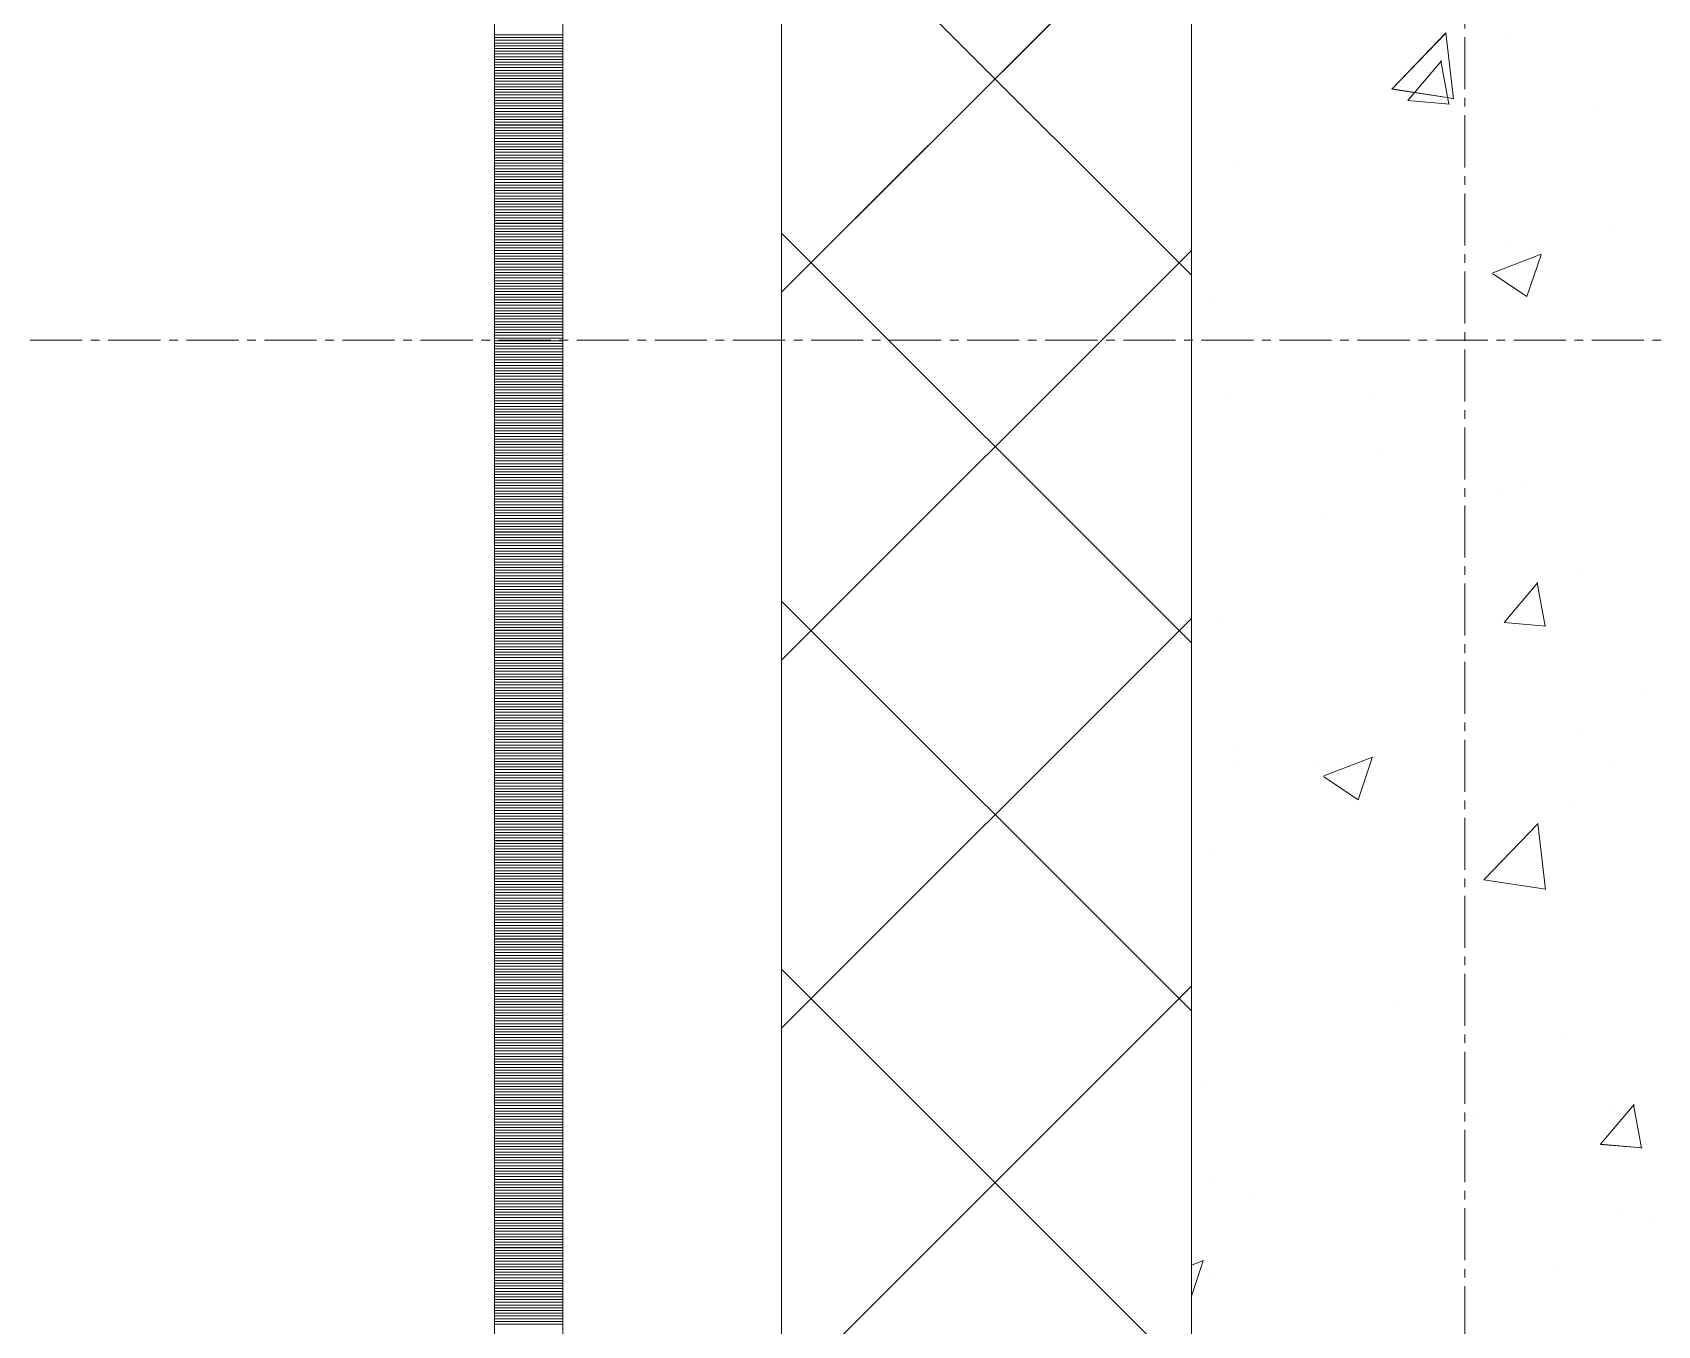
# Model space of a CAD drawing. Header units: millimetres. Extents: x 470010 to 1231400, y -134005 to 421770.
# Drawn here: x 805999 to 806593, y 147852 to 148326 of the extents above; entities that cross this region are included whole.
import ezdxf
from ezdxf.enums import TextEntityAlignment as Align

# ---------------------------------------------------------------- set-up
doc = ezdxf.new("R2010")
doc.units = ezdxf.units.MM
doc.linetypes.add('CENTER2', pattern=[28.575, 19.05, -3.175, 3.175, -3.175])
doc.linetypes.add('DASHED', pattern=[19.05, 12.7, -6.35])
doc.layers.get('Defpoints').update_dxf_attribs({"color": 140})
doc.layers.add('АР_Делит', color=120, linetype='Continuous', lineweight=0, plot=False)
for name, color, linetype, lineweight in [('АР_Стены ПЕНОблок', 52, 'Continuous', 20), ('АР_Тонкая', 254, 'Continuous', 5), ('АР_Утеплитель', 31, 'Continuous', 0), ('АР_Штриховка', 8, 'Continuous', 0)]:
    doc.layers.add(name, color=color, linetype=linetype, lineweight=lineweight)
doc.layers.add('РД_Оси_100', color=7, linetype='Continuous', lineweight=0, true_color=0x525252)
doc.styles.add('style1', font='ARIALN.TTF')

# ---------------------------------------------------------------- blocks, each defined once
blk = doc.blocks.new('СОШ_2200_АР_ОСИ_М100_28.05.24')
at = {"layer": 'АР_Делит', "color": 251, "linetype": 'DASHED', "true_color": 0x636466}
blk.add_lwpolyline([(114955, 135155), (114955, -355), (93595.036, -355), (93595.036, 13855), (94145, 13855), (94145, 68320), (66055, 68320), (66055, 13857.73), (83455, 13857.73), (83455, -355), (45245, -355), (45245, 13145), (44695, 13145), (44695, 26755), (45245, 26755), (45245, 68320), (20455, 68320), (20455, 26755), (27955, 26755), (27955, 13145), (-355, 13145), (-355, 100855)], dxfattribs=at)
at = {"layer": 'РД_Оси_100', "color": 251, "linetype": 'CENTER2', "true_color": 0x636466}
blk.add_line((0, -6155), (0, 139938.679), dxfattribs=at)
blk.add_lwpolyline([(29555, 25500), (-5954.958, 25500)], dxfattribs=at)
blk = doc.blocks.new('A$C9108343f')
at = {"layer": 'АР_Стены ПЕНОблок', "color": 18, "linetype": 'Continuous', "lineweight": 20, "true_color": 0x000000}
blk.add_line((140704.09, 313879.49), (140704.09, 237679.49), dxfattribs=at)
at = {"layer": 'АР_Тонкая', "color": 18, "linetype": 'Continuous', "lineweight": 5, "true_color": 0x000000}
for p, q in [((140449.09, 313879.49), (140449.09, 237679.49)), ((140474.09, 313879.49), (140474.09, 237679.49)), ((140474.09, 237679.49), (140474.09, 313879.49)), ((140554.09, 237679.49), (140554.09, 313879.49))]:
    blk.add_line(p, q, dxfattribs=at)
at = {"layer": 'АР_Утеплитель', "color": 18, "linetype": 'Continuous', "lineweight": 0, "true_color": 0x000000}
for p, q in [((140554.09, 313879.49), (140554.09, 237679.49)), ((140704.09, 237679.49), (140704.09, 313879.49))]:
    blk.add_line(p, q, dxfattribs=at)
at = {"layer": 'АР_Штриховка', "color": 18, "linetype": 'Continuous', "lineweight": 0, "true_color": 0x000000}
for p, q in [((140704.09, 248603.32), (140554.09, 248753.32)), ((140554.09, 248597.03), (140704.09, 248747.03)), ((140449.09, 248691.24), (140474.09, 248691.24)), ((140449.09, 248690.24), (140474.09, 248690.24)), ((140449.09, 248689.24), (140474.09, 248689.24)), ((140777.46, 248671.36), (140797.25, 248691.97)), ((140800.01, 248667.85), (140797.21, 248691.97)), ((140821, 248690.27), (140821, 248690.27)), ((140449.09, 248688.24), (140474.09, 248688.24)), ((140449.09, 248687.24), (140474.09, 248687.24)), ((140449.09, 248686.24), (140474.09, 248686.24)), ((140449.09, 248685.24), (140474.09, 248685.24)), ((140449.09, 248684.24), (140474.09, 248684.24)), ((140449.09, 248683.24), (140474.09, 248683.24)), ((140449.09, 248682.24), (140474.09, 248682.24)), ((140449.09, 248681.24), (140474.09, 248681.24)), ((140449.09, 248680.24), (140474.09, 248680.24)), ((140449.09, 248679.24), (140474.09, 248679.24)), ((140449.09, 248678.24), (140474.09, 248678.24)), ((140449.09, 248677.24), (140474.09, 248677.24)), ((140783.32, 248667.19), (140795.57, 248681.79)), ((140798.28, 248665.81), (140795.34, 248681.74)), ((140449.09, 248676.24), (140474.09, 248676.24)), ((140449.09, 248675.24), (140474.09, 248675.24)), ((140449.09, 248674.24), (140474.09, 248674.24)), ((140449.09, 248673.24), (140474.09, 248673.24)), ((140449.09, 248672.24), (140474.09, 248672.24)), ((140449.09, 248671.24), (140474.09, 248671.24)), ((140777.43, 248671.42), (140800.02, 248667.91)), ((140449.09, 248670.24), (140474.09, 248670.24)), ((140449.09, 248669.24), (140474.09, 248669.24)), ((140449.09, 248668.24), (140474.09, 248668.24)), ((140449.09, 248667.24), (140474.09, 248667.24)), ((140449.09, 248666.24), (140474.09, 248666.24)), ((140449.09, 248665.24), (140474.09, 248665.24)), ((140783.32, 248667.18), (140798.51, 248665.86)), ((140449.09, 248664.24), (140474.09, 248664.24)), ((140449.09, 248663.24), (140474.09, 248663.24)), ((140449.09, 248662.24), (140474.09, 248662.24)), ((140449.09, 248661.24), (140474.09, 248661.24)), ((140449.09, 248660.24), (140474.09, 248660.24)), ((140449.09, 248659.24), (140474.09, 248659.24)), ((140853.12, 248663.94), (140853.12, 248663.94)), ((140449.09, 248658.24), (140474.09, 248658.24)), ((140449.09, 248657.24), (140474.09, 248657.24)), ((140449.09, 248656.24), (140474.09, 248656.24)), ((140449.09, 248655.24), (140474.09, 248655.24)), ((140449.09, 248654.24), (140474.09, 248654.24)), ((140449.09, 248653.24), (140474.09, 248653.24)), ((140449.09, 248652.24), (140474.09, 248652.24)), ((140449.09, 248651.24), (140474.09, 248651.24)), ((140449.09, 248650.24), (140474.09, 248650.24)), ((140449.09, 248649.24), (140474.09, 248649.24)), ((140449.09, 248648.24), (140474.09, 248648.24)), ((140449.09, 248647.24), (140474.09, 248647.24)), ((140449.09, 248646.24), (140474.09, 248646.24)), ((140449.09, 248645.24), (140474.09, 248645.24)), ((140449.09, 248644.24), (140474.09, 248644.24)), ((140449.09, 248643.24), (140474.09, 248643.24)), ((140449.09, 248642.24), (140474.09, 248642.24)), ((140449.09, 248641.24), (140474.09, 248641.24)), ((140721.2, 248644.9), (140721.2, 248644.9)), ((140449.09, 248640.24), (140474.09, 248640.24)), ((140449.09, 248639.24), (140474.09, 248639.24)), ((140449.09, 248638.24), (140474.09, 248638.24)), ((140449.09, 248637.24), (140474.09, 248637.24)), ((140449.09, 248636.24), (140474.09, 248636.24)), ((140449.09, 248635.24), (140474.09, 248635.24)), ((140449.09, 248634.24), (140474.09, 248634.24)), ((140449.09, 248633.24), (140474.09, 248633.24)), ((140449.09, 248632.24), (140474.09, 248632.24)), ((140449.09, 248631.24), (140474.09, 248631.24)), ((140449.09, 248630.24), (140474.09, 248630.24)), ((140449.09, 248629.24), (140474.09, 248629.24)), ((140449.09, 248628.24), (140474.09, 248628.24)), ((140449.09, 248627.24), (140474.09, 248627.24)), ((140449.09, 248626.24), (140474.09, 248626.24)), ((140449.09, 248625.24), (140474.09, 248625.24)), ((140449.09, 248624.24), (140474.09, 248624.24)), ((140449.09, 248623.24), (140474.09, 248623.24)), ((140449.09, 248622.24), (140474.09, 248622.24)), ((140449.09, 248621.24), (140474.09, 248621.24)), ((140449.09, 248620.24), (140474.09, 248620.24)), ((140449.09, 248619.24), (140474.09, 248619.24)), ((140449.09, 248618.24), (140474.09, 248618.24)), ((140704.09, 248468.61), (140554.09, 248618.61)), ((140859.45, 248620.4), (140859.45, 248620.4)), ((140449.09, 248617.24), (140474.09, 248617.24)), ((140449.09, 248616.24), (140474.09, 248616.24)), ((140449.09, 248615.24), (140474.09, 248615.24)), ((140449.09, 248614.24), (140474.09, 248614.24)), ((140449.09, 248613.24), (140474.09, 248613.24)), ((140449.09, 248612.24), (140474.09, 248612.24)), ((140554.09, 248462.32), (140704.09, 248612.32)), ((140820.33, 248615.58), (140820.33, 248615.58)), ((140449.09, 248611.24), (140474.09, 248611.24)), ((140449.09, 248610.24), (140474.09, 248610.24)), ((140449.09, 248609.24), (140474.09, 248609.24)), ((140449.09, 248608.24), (140474.09, 248608.24)), ((140449.09, 248607.24), (140474.09, 248607.24)), ((140449.09, 248606.24), (140474.09, 248606.24)), ((140814.33, 248604.11), (140832.11, 248610.94)), ((140826.88, 248595.4), (140832.03, 248610.75)), ((140449.09, 248605.24), (140474.09, 248605.24)), ((140449.09, 248604.24), (140474.09, 248604.24)), ((140449.09, 248603.24), (140474.09, 248603.24)), ((140449.09, 248602.24), (140474.09, 248602.24)), ((140449.09, 248601.24), (140474.09, 248601.24)), ((140449.09, 248600.24), (140474.09, 248600.24)), ((140814.24, 248603.93), (140826.88, 248595.41)), ((140449.09, 248599.24), (140474.09, 248599.24)), ((140449.09, 248598.24), (140474.09, 248598.24)), ((140449.09, 248597.24), (140474.09, 248597.24)), ((140449.09, 248596.24), (140474.09, 248596.24)), ((140449.09, 248595.24), (140474.09, 248595.24)), ((140449.09, 248594.24), (140474.09, 248594.24)), ((140711.32, 248594.97), (140711.32, 248594.97)), ((140449.09, 248593.24), (140474.09, 248593.24)), ((140449.09, 248592.24), (140474.09, 248592.24)), ((140449.09, 248591.24), (140474.09, 248591.24)), ((140449.09, 248590.24), (140474.09, 248590.24)), ((140449.09, 248589.24), (140474.09, 248589.24)), ((140449.09, 248588.24), (140474.09, 248588.24)), ((140449.09, 248587.24), (140474.09, 248587.24)), ((140449.09, 248586.24), (140474.09, 248586.24)), ((140449.09, 248585.24), (140474.09, 248585.24)), ((140449.09, 248584.24), (140474.09, 248584.24)), ((140449.09, 248583.24), (140474.09, 248583.24)), ((140449.09, 248582.24), (140474.09, 248582.24)), ((140449.09, 248581.24), (140474.09, 248581.24)), ((140449.09, 248580.24), (140474.09, 248580.24)), ((140449.09, 248579.24), (140474.09, 248579.24)), ((140449.09, 248578.24), (140474.09, 248578.24)), ((140449.09, 248577.24), (140474.09, 248577.24)), ((140449.09, 248576.24), (140474.09, 248576.24)), ((140850.03, 248579.38), (140850.03, 248579.38)), ((140449.09, 248575.24), (140474.09, 248575.24)), ((140449.09, 248574.24), (140474.09, 248574.24)), ((140449.09, 248573.24), (140474.09, 248573.24)), ((140449.09, 248572.24), (140474.09, 248572.24)), ((140449.09, 248571.24), (140474.09, 248571.24)), ((140449.09, 248570.24), (140474.09, 248570.24)), ((140449.09, 248569.24), (140474.09, 248569.24)), ((140449.09, 248568.24), (140474.09, 248568.24)), ((140449.09, 248567.24), (140474.09, 248567.24)), ((140449.09, 248566.24), (140474.09, 248566.24)), ((140449.09, 248565.24), (140474.09, 248565.24)), ((140449.09, 248564.24), (140474.09, 248564.24)), ((140449.09, 248563.24), (140474.09, 248563.24)), ((140449.09, 248562.24), (140474.09, 248562.24)), ((140449.09, 248561.24), (140474.09, 248561.24)), ((140449.09, 248560.24), (140474.09, 248560.24)), ((140449.09, 248559.24), (140474.09, 248559.24)), ((140449.09, 248558.24), (140474.09, 248558.24)), ((140718.11, 248560.34), (140718.11, 248560.34)), ((140771.54, 248560.48), (140771.54, 248560.48)), ((140449.09, 248557.24), (140474.09, 248557.24)), ((140449.09, 248556.24), (140474.09, 248556.24)), ((140449.09, 248555.24), (140474.09, 248555.24)), ((140449.09, 248554.24), (140474.09, 248554.24)), ((140449.09, 248553.24), (140474.09, 248553.24)), ((140449.09, 248552.24), (140474.09, 248552.24)), ((140449.09, 248551.24), (140474.09, 248551.24)), ((140449.09, 248550.24), (140474.09, 248550.24)), ((140449.09, 248549.24), (140474.09, 248549.24)), ((140449.09, 248548.24), (140474.09, 248548.24)), ((140449.09, 248547.24), (140474.09, 248547.24)), ((140449.09, 248546.24), (140474.09, 248546.24)), ((140449.09, 248545.24), (140474.09, 248545.24)), ((140449.09, 248544.24), (140474.09, 248544.24)), ((140449.09, 248543.24), (140474.09, 248543.24)), ((140449.09, 248542.24), (140474.09, 248542.24)), ((140449.09, 248541.24), (140474.09, 248541.24)), ((140449.09, 248540.24), (140474.09, 248540.24)), ((140449.09, 248539.24), (140474.09, 248539.24)), ((140449.09, 248538.24), (140474.09, 248538.24)), ((140449.09, 248537.24), (140474.09, 248537.24)), ((140449.09, 248536.24), (140474.09, 248536.24)), ((140449.09, 248535.24), (140474.09, 248535.24)), ((140449.09, 248534.24), (140474.09, 248534.24)), ((140772.18, 248539.2), (140772.18, 248539.2)), ((140449.09, 248533.24), (140474.09, 248533.24)), ((140449.09, 248532.24), (140474.09, 248532.24)), ((140449.09, 248531.24), (140474.09, 248531.24)), ((140449.09, 248530.24), (140474.09, 248530.24)), ((140449.09, 248529.24), (140474.09, 248529.24)), ((140449.09, 248528.24), (140474.09, 248528.24)), ((140449.09, 248527.24), (140474.09, 248527.24)), ((140449.09, 248526.24), (140474.09, 248526.24)), ((140449.09, 248525.24), (140474.09, 248525.24)), ((140449.09, 248524.24), (140474.09, 248524.24)), ((140449.09, 248523.24), (140474.09, 248523.24)), ((140449.09, 248522.24), (140474.09, 248522.24)), ((140817.1, 248523.77), (140817.1, 248523.77)), ((140825.09, 248526.36), (140825.09, 248526.36)), ((140449.09, 248521.24), (140474.09, 248521.24)), ((140449.09, 248520.24), (140474.09, 248520.24)), ((140449.09, 248519.24), (140474.09, 248519.24)), ((140449.09, 248518.24), (140474.09, 248518.24)), ((140449.09, 248517.24), (140474.09, 248517.24)), ((140449.09, 248516.24), (140474.09, 248516.24)), ((140449.09, 248515.24), (140474.09, 248515.24)), ((140449.09, 248514.24), (140474.09, 248514.24)), ((140449.09, 248513.24), (140474.09, 248513.24)), ((140449.09, 248512.24), (140474.09, 248512.24)), ((140449.09, 248511.24), (140474.09, 248511.24)), ((140753.51, 248515.4), (140753.51, 248515.4)), ((140449.09, 248510.24), (140474.09, 248510.24)), ((140449.09, 248509.24), (140474.09, 248509.24)), ((140449.09, 248508.24), (140474.09, 248508.24)), ((140449.09, 248507.24), (140474.09, 248507.24)), ((140449.09, 248506.24), (140474.09, 248506.24)), ((140449.09, 248505.24), (140474.09, 248505.24)), ((140449.09, 248504.24), (140474.09, 248504.24)), ((140449.09, 248503.24), (140474.09, 248503.24)), ((140449.09, 248502.24), (140474.09, 248502.24)), ((140449.09, 248501.24), (140474.09, 248501.24)), ((140449.09, 248500.24), (140474.09, 248500.24)), ((140449.09, 248499.24), (140474.09, 248499.24)), ((140449.09, 248498.24), (140474.09, 248498.24)), ((140449.09, 248497.24), (140474.09, 248497.24)), ((140449.09, 248496.24), (140474.09, 248496.24)), ((140449.09, 248495.24), (140474.09, 248495.24)), ((140449.09, 248494.24), (140474.09, 248494.24)), ((140449.09, 248493.24), (140474.09, 248493.24)), ((140846.95, 248494.83), (140846.95, 248494.83)), ((140449.09, 248492.24), (140474.09, 248492.24)), ((140449.09, 248491.24), (140474.09, 248491.24)), ((140449.09, 248490.24), (140474.09, 248490.24)), ((140449.09, 248489.24), (140474.09, 248489.24)), ((140449.09, 248488.24), (140474.09, 248488.24)), ((140449.09, 248487.24), (140474.09, 248487.24)), ((140818.57, 248476.14), (140830.81, 248490.73)), ((140833.52, 248474.76), (140830.59, 248490.68)), ((140449.09, 248486.24), (140474.09, 248486.24)), ((140449.09, 248485.24), (140474.09, 248485.24)), ((140449.09, 248484.24), (140474.09, 248484.24)), ((140449.09, 248483.24), (140474.09, 248483.24)), ((140449.09, 248482.24), (140474.09, 248482.24)), ((140449.09, 248481.24), (140474.09, 248481.24)), ((140704.09, 248333.91), (140554.09, 248483.91)), ((140449.09, 248480.24), (140474.09, 248480.24)), ((140449.09, 248479.24), (140474.09, 248479.24)), ((140449.09, 248478.24), (140474.09, 248478.24)), ((140449.09, 248477.24), (140474.09, 248477.24)), ((140449.09, 248476.24), (140474.09, 248476.24)), ((140449.09, 248475.24), (140474.09, 248475.24)), ((140554.09, 248327.62), (140704.09, 248477.62)), ((140715.02, 248475.79), (140715.02, 248475.79)), ((140818.57, 248476.13), (140833.75, 248474.8)), ((140449.09, 248474.24), (140474.09, 248474.24)), ((140449.09, 248473.24), (140474.09, 248473.24)), ((140449.09, 248472.24), (140474.09, 248472.24)), ((140449.09, 248471.24), (140474.09, 248471.24)), ((140449.09, 248470.24), (140474.09, 248470.24)), ((140449.09, 248469.24), (140474.09, 248469.24)), ((140449.09, 248468.24), (140474.09, 248468.24)), ((140449.09, 248467.24), (140474.09, 248467.24)), ((140449.09, 248466.24), (140474.09, 248466.24)), ((140449.09, 248465.24), (140474.09, 248465.24)), ((140449.09, 248464.24), (140474.09, 248464.24)), ((140449.09, 248463.24), (140474.09, 248463.24)), ((140449.09, 248462.24), (140474.09, 248462.24)), ((140449.09, 248461.24), (140474.09, 248461.24)), ((140449.09, 248460.24), (140474.09, 248460.24)), ((140449.09, 248459.24), (140474.09, 248459.24)), ((140449.09, 248458.24), (140474.09, 248458.24)), ((140449.09, 248457.24), (140474.09, 248457.24)), ((140449.09, 248456.24), (140474.09, 248456.24)), ((140449.09, 248455.24), (140474.09, 248455.24)), ((140449.09, 248454.24), (140474.09, 248454.24)), ((140449.09, 248453.24), (140474.09, 248453.24)), ((140449.09, 248452.24), (140474.09, 248452.24)), ((140449.09, 248451.24), (140474.09, 248451.24)), ((140449.09, 248450.24), (140474.09, 248450.24)), ((140449.09, 248449.24), (140474.09, 248449.24)), ((140449.09, 248448.24), (140474.09, 248448.24)), ((140449.09, 248447.24), (140474.09, 248447.24)), ((140449.09, 248446.24), (140474.09, 248446.24)), ((140449.09, 248445.24), (140474.09, 248445.24)), ((140869.19, 248450.31), (140869.19, 248450.31)), ((140449.09, 248444.24), (140474.09, 248444.24)), ((140449.09, 248443.24), (140474.09, 248443.24)), ((140449.09, 248442.24), (140474.09, 248442.24)), ((140449.09, 248441.24), (140474.09, 248441.24)), ((140449.09, 248440.24), (140474.09, 248440.24)), ((140449.09, 248439.24), (140474.09, 248439.24)), ((140449.09, 248438.24), (140474.09, 248438.24)), ((140449.09, 248437.24), (140474.09, 248437.24)), ((140449.09, 248436.24), (140474.09, 248436.24)), ((140449.09, 248435.24), (140474.09, 248435.24)), ((140449.09, 248434.24), (140474.09, 248434.24)), ((140449.09, 248433.24), (140474.09, 248433.24)), ((140846.47, 248436.26), (140846.47, 248436.26)), ((140449.09, 248432.24), (140474.09, 248432.24)), ((140449.09, 248431.24), (140474.09, 248431.24)), ((140449.09, 248430.24), (140474.09, 248430.24)), ((140449.09, 248429.24), (140474.09, 248429.24)), ((140449.09, 248428.24), (140474.09, 248428.24)), ((140449.09, 248427.24), (140474.09, 248427.24)), ((140721.01, 248431.37), (140721.01, 248431.37)), ((140449.09, 248426.24), (140474.09, 248426.24)), ((140449.09, 248425.24), (140474.09, 248425.24)), ((140449.09, 248424.24), (140474.09, 248424.24)), ((140449.09, 248423.24), (140474.09, 248423.24)), ((140449.09, 248422.24), (140474.09, 248422.24)), ((140449.09, 248421.24), (140474.09, 248421.24)), ((140721.06, 248424.89), (140721.06, 248424.89)), ((140750.28, 248423.59), (140750.28, 248423.59)), ((140752.53, 248419.92), (140770.31, 248426.75)), ((140765.08, 248411.22), (140770.23, 248426.57)), ((140856.6, 248425.64), (140856.6, 248425.64)), ((140449.09, 248420.24), (140474.09, 248420.24)), ((140449.09, 248419.24), (140474.09, 248419.24)), ((140449.09, 248418.24), (140474.09, 248418.24)), ((140449.09, 248417.24), (140474.09, 248417.24)), ((140449.09, 248416.24), (140474.09, 248416.24)), ((140449.09, 248415.24), (140474.09, 248415.24)), ((140752.44, 248419.74), (140765.08, 248411.22)), ((140449.09, 248414.24), (140474.09, 248414.24)), ((140449.09, 248413.24), (140474.09, 248413.24)), ((140449.09, 248412.24), (140474.09, 248412.24)), ((140449.09, 248411.24), (140474.09, 248411.24)), ((140449.09, 248410.24), (140474.09, 248410.24)), ((140449.09, 248409.24), (140474.09, 248409.24)), ((140843.86, 248410.27), (140843.86, 248410.27)), ((140449.09, 248408.24), (140474.09, 248408.24)), ((140449.09, 248407.24), (140474.09, 248407.24)), ((140449.09, 248406.24), (140474.09, 248406.24)), ((140449.09, 248405.24), (140474.09, 248405.24)), ((140449.09, 248404.24), (140474.09, 248404.24)), ((140449.09, 248403.24), (140474.09, 248403.24)), ((140449.09, 248402.24), (140474.09, 248402.24)), ((140449.09, 248401.24), (140474.09, 248401.24)), ((140449.09, 248400.24), (140474.09, 248400.24)), ((140449.09, 248399.24), (140474.09, 248399.24)), ((140449.09, 248398.24), (140474.09, 248398.24)), ((140811.14, 248381.89), (140830.92, 248402.51)), ((140833.69, 248378.38), (140830.88, 248402.5)), ((140449.09, 248397.24), (140474.09, 248397.24)), ((140449.09, 248396.24), (140474.09, 248396.24)), ((140449.09, 248395.24), (140474.09, 248395.24)), ((140449.09, 248394.24), (140474.09, 248394.24)), ((140449.09, 248393.24), (140474.09, 248393.24)), ((140449.09, 248392.24), (140474.09, 248392.24)), ((140449.09, 248391.24), (140474.09, 248391.24)), ((140449.09, 248390.24), (140474.09, 248390.24)), ((140449.09, 248389.24), (140474.09, 248389.24)), ((140449.09, 248388.24), (140474.09, 248388.24)), ((140449.09, 248387.24), (140474.09, 248387.24)), ((140449.09, 248386.24), (140474.09, 248386.24)), ((140711.93, 248391.23), (140711.93, 248391.23)), ((140449.09, 248385.24), (140474.09, 248385.24)), ((140449.09, 248384.24), (140474.09, 248384.24)), ((140449.09, 248383.24), (140474.09, 248383.24)), ((140449.09, 248382.24), (140474.09, 248382.24)), ((140449.09, 248381.24), (140474.09, 248381.24)), ((140449.09, 248380.24), (140474.09, 248380.24)), ((140811.11, 248381.95), (140833.7, 248378.45)), ((140449.09, 248379.24), (140474.09, 248379.24)), ((140449.09, 248378.24), (140474.09, 248378.24)), ((140449.09, 248377.24), (140474.09, 248377.24)), ((140449.09, 248376.24), (140474.09, 248376.24)), ((140449.09, 248375.24), (140474.09, 248375.24)), ((140449.09, 248374.24), (140474.09, 248374.24)), ((140449.09, 248373.24), (140474.09, 248373.24)), ((140449.09, 248372.24), (140474.09, 248372.24)), ((140449.09, 248371.24), (140474.09, 248371.24)), ((140449.09, 248370.24), (140474.09, 248370.24)), ((140449.09, 248369.24), (140474.09, 248369.24)), ((140449.09, 248368.24), (140474.09, 248368.24)), ((140449.09, 248367.24), (140474.09, 248367.24)), ((140449.09, 248366.24), (140474.09, 248366.24)), ((140449.09, 248365.24), (140474.09, 248365.24)), ((140449.09, 248364.24), (140474.09, 248364.24)), ((140449.09, 248363.24), (140474.09, 248363.24)), ((140449.09, 248362.24), (140474.09, 248362.24)), ((140449.09, 248361.24), (140474.09, 248361.24)), ((140449.09, 248360.24), (140474.09, 248360.24)), ((140449.09, 248359.24), (140474.09, 248359.24)), ((140449.09, 248358.24), (140474.09, 248358.24)), ((140449.09, 248357.24), (140474.09, 248357.24)), ((140449.09, 248356.24), (140474.09, 248356.24)), ((140449.09, 248355.24), (140474.09, 248355.24)), ((140449.09, 248354.24), (140474.09, 248354.24)), ((140449.09, 248353.24), (140474.09, 248353.24)), ((140449.09, 248352.24), (140474.09, 248352.24)), ((140449.09, 248351.24), (140474.09, 248351.24)), ((140449.09, 248350.24), (140474.09, 248350.24)), ((140449.09, 248349.24), (140474.09, 248349.24)), ((140449.09, 248348.24), (140474.09, 248348.24)), ((140449.09, 248347.24), (140474.09, 248347.24)), ((140449.09, 248346.24), (140474.09, 248346.24)), ((140449.09, 248345.24), (140474.09, 248345.24)), ((140449.09, 248344.24), (140474.09, 248344.24)), ((140704.09, 248199.2), (140554.09, 248349.2)), ((140449.09, 248343.24), (140474.09, 248343.24)), ((140449.09, 248342.24), (140474.09, 248342.24)), ((140449.09, 248341.24), (140474.09, 248341.24)), ((140449.09, 248340.24), (140474.09, 248340.24)), ((140449.09, 248339.24), (140474.09, 248339.24)), ((140449.09, 248338.24), (140474.09, 248338.24)), ((140554.09, 248192.92), (140704.09, 248342.92)), ((140449.09, 248337.24), (140474.09, 248337.24)), ((140449.09, 248336.24), (140474.09, 248336.24)), ((140449.09, 248335.24), (140474.09, 248335.24)), ((140449.09, 248334.24), (140474.09, 248334.24)), ((140449.09, 248333.24), (140474.09, 248333.24)), ((140449.09, 248332.24), (140474.09, 248332.24)), ((140779.65, 248336.08), (140779.65, 248336.08)), ((140449.09, 248331.24), (140474.09, 248331.24)), ((140449.09, 248330.24), (140474.09, 248330.24)), ((140449.09, 248329.24), (140474.09, 248329.24)), ((140449.09, 248328.24), (140474.09, 248328.24)), ((140449.09, 248327.24), (140474.09, 248327.24)), ((140449.09, 248326.24), (140474.09, 248326.24)), ((140449.09, 248325.24), (140474.09, 248325.24)), ((140449.09, 248324.24), (140474.09, 248324.24)), ((140449.09, 248323.24), (140474.09, 248323.24)), ((140449.09, 248322.24), (140474.09, 248322.24)), ((140449.09, 248321.24), (140474.09, 248321.24)), ((140449.09, 248320.24), (140474.09, 248320.24)), ((140840.77, 248325.72), (140840.77, 248325.72)), ((140449.09, 248319.24), (140474.09, 248319.24)), ((140449.09, 248318.24), (140474.09, 248318.24)), ((140449.09, 248317.24), (140474.09, 248317.24)), ((140449.09, 248316.24), (140474.09, 248316.24)), ((140449.09, 248315.24), (140474.09, 248315.24)), ((140449.09, 248314.24), (140474.09, 248314.24)), ((140449.09, 248313.24), (140474.09, 248313.24)), ((140449.09, 248312.24), (140474.09, 248312.24)), ((140449.09, 248311.24), (140474.09, 248311.24)), ((140449.09, 248310.24), (140474.09, 248310.24)), ((140449.09, 248309.24), (140474.09, 248309.24)), ((140449.09, 248308.24), (140474.09, 248308.24)), ((140449.09, 248307.24), (140474.09, 248307.24)), ((140449.09, 248306.24), (140474.09, 248306.24)), ((140449.09, 248305.24), (140474.09, 248305.24)), ((140449.09, 248304.24), (140474.09, 248304.24)), ((140449.09, 248303.24), (140474.09, 248303.24)), ((140449.09, 248302.24), (140474.09, 248302.24)), ((140708.84, 248306.68), (140708.84, 248306.68)), ((140449.09, 248301.24), (140474.09, 248301.24)), ((140449.09, 248300.24), (140474.09, 248300.24)), ((140449.09, 248299.24), (140474.09, 248299.24)), ((140449.09, 248298.24), (140474.09, 248298.24)), ((140449.09, 248297.24), (140474.09, 248297.24)), ((140449.09, 248296.24), (140474.09, 248296.24)), ((140853.81, 248285.08), (140866.06, 248299.67)), ((140858.7, 248298.76), (140858.7, 248298.76)), ((140868.76, 248283.7), (140865.83, 248299.62)), ((140449.09, 248295.24), (140474.09, 248295.24)), ((140449.09, 248294.24), (140474.09, 248294.24)), ((140449.09, 248293.24), (140474.09, 248293.24)), ((140449.09, 248292.24), (140474.09, 248292.24)), ((140449.09, 248291.24), (140474.09, 248291.24)), ((140449.09, 248290.24), (140474.09, 248290.24)), ((140807.13, 248295.85), (140807.13, 248295.85)), ((140449.09, 248289.24), (140474.09, 248289.24)), ((140449.09, 248288.24), (140474.09, 248288.24)), ((140449.09, 248287.24), (140474.09, 248287.24)), ((140449.09, 248286.24), (140474.09, 248286.24)), ((140449.09, 248285.24), (140474.09, 248285.24)), ((140853.81, 248285.07), (140868.99, 248283.74)), ((140449.09, 248284.24), (140474.09, 248284.24)), ((140449.09, 248283.24), (140474.09, 248283.24)), ((140449.09, 248282.24), (140474.09, 248282.24)), ((140449.09, 248281.24), (140474.09, 248281.24)), ((140449.09, 248280.24), (140474.09, 248280.24)), ((140449.09, 248279.24), (140474.09, 248279.24)), ((140449.09, 248278.24), (140474.09, 248278.24)), ((140449.09, 248277.24), (140474.09, 248277.24)), ((140449.09, 248276.24), (140474.09, 248276.24)), ((140449.09, 248275.24), (140474.09, 248275.24)), ((140449.09, 248274.24), (140474.09, 248274.24)), ((140449.09, 248273.24), (140474.09, 248273.24)), ((140710.57, 248273.33), (140710.57, 248273.33)), ((140449.09, 248272.24), (140474.09, 248272.24)), ((140449.09, 248271.24), (140474.09, 248271.24)), ((140449.09, 248270.24), (140474.09, 248270.24)), ((140449.09, 248269.24), (140474.09, 248269.24)), ((140449.09, 248268.24), (140474.09, 248268.24)), ((140449.09, 248267.24), (140474.09, 248267.24)), ((140725.1, 248267.46), (140725.1, 248267.46)), ((140449.09, 248266.24), (140474.09, 248266.24)), ((140449.09, 248265.24), (140474.09, 248265.24)), ((140449.09, 248264.24), (140474.09, 248264.24)), ((140449.09, 248263.24), (140474.09, 248263.24)), ((140449.09, 248262.24), (140474.09, 248262.24)), ((140449.09, 248261.24), (140474.09, 248261.24)), ((140860.69, 248261.73), (140860.69, 248261.73)), ((140449.09, 248260.24), (140474.09, 248260.24)), ((140449.09, 248259.24), (140474.09, 248259.24)), ((140449.09, 248258.24), (140474.09, 248258.24)), ((140449.09, 248257.24), (140474.09, 248257.24)), ((140449.09, 248256.24), (140474.09, 248256.24)), ((140449.09, 248255.24), (140474.09, 248255.24)), ((140873.25, 248257.01), (140873.25, 248257.01)), ((140449.09, 248254.24), (140474.09, 248254.24)), ((140449.09, 248253.24), (140474.09, 248253.24)), ((140449.09, 248252.24), (140474.09, 248252.24)), ((140449.09, 248251.24), (140474.09, 248251.24)), ((140449.09, 248250.24), (140474.09, 248250.24)), ((140449.09, 248249.24), (140474.09, 248249.24)), ((140449.09, 248248.24), (140474.09, 248248.24)), ((140449.09, 248247.24), (140474.09, 248247.24)), ((140449.09, 248246.24), (140474.09, 248246.24)), ((140449.09, 248245.24), (140474.09, 248245.24)), ((140449.09, 248244.24), (140474.09, 248244.24)), ((140449.09, 248243.24), (140474.09, 248243.24)), ((140449.09, 248242.24), (140474.09, 248242.24)), ((140449.09, 248241.24), (140474.09, 248241.24)), ((140449.09, 248240.24), (140474.09, 248240.24)), ((140449.09, 248239.24), (140474.09, 248239.24)), ((140449.09, 248238.24), (140474.09, 248238.24)), ((140449.09, 248237.24), (140474.09, 248237.24)), ((140704.09, 248240.87), (140708.51, 248242.56)), ((140704.09, 248229.45), (140708.43, 248242.38)), ((140837.68, 248241.16), (140837.68, 248241.16)), ((140449.09, 248236.24), (140474.09, 248236.24)), ((140449.09, 248235.24), (140474.09, 248235.24)), ((140449.09, 248234.24), (140474.09, 248234.24)), ((140449.09, 248233.24), (140474.09, 248233.24)), ((140449.09, 248232.24), (140474.09, 248232.24)), ((140449.09, 248231.24), (140474.09, 248231.24)), ((140712.83, 248235.9), (140712.83, 248235.9)), ((140449.09, 248230.24), (140474.09, 248230.24)), ((140449.09, 248229.24), (140474.09, 248229.24)), ((140449.09, 248228.24), (140474.09, 248228.24)), ((140449.09, 248227.24), (140474.09, 248227.24)), ((140449.09, 248226.24), (140474.09, 248226.24)), ((140449.09, 248225.24), (140474.09, 248225.24)), ((140449.09, 248224.24), (140474.09, 248224.24)), ((140449.09, 248223.24), (140474.09, 248223.24)), ((140449.09, 248222.24), (140474.09, 248222.24)), ((140449.09, 248221.24), (140474.09, 248221.24)), ((140449.09, 248220.24), (140474.09, 248220.24)), ((140449.09, 248219.24), (140474.09, 248219.24)), ((140705.76, 248222.12), (140705.76, 248222.12))]:
    blk.add_line(p, q, dxfattribs=at)
at = {"layer": 'РД_Оси_100'}
blk.add_blockref('СОШ_2200_АР_ОСИ_М100_28.05.24', (140804.09, 223079.49), dxfattribs=at)
at = {"layer": 'Defpoints', "color": 18, "true_color": 0x000000, "style": 'style1'}
for p in [(143949.34, 316089.12), (143974.98, 281639.5), (143890.4, 273244.71), (143839.99, 264276.81), (143967.75, 254892.38), (12251.96, 104178.14), (12382.58, 96023.14)]:
    blk.add_attdef('АР-ПОМЕЩЕНИЕ:НАИМЕНОВАНИЕ', text='', height=100, dxfattribs=at).set_placement(p, align=Align.MIDDLE)
at = {"layer": 'Defpoints', "color": 18, "true_color": 0x000000, "style": 'style1', "flags": 8}
for p in [(143951.3, 279099.09), (143848.34, 269251.11), (143875.33, 260094.25), (144049.74, 250824.7), (163419.28, 238153.36), (155897.46, 237965.97), (183037.2, 237965.97), (143342.94, 237876.19)]:
    blk.add_attdef('АР-ПОМЕЩЕНИЕ:НАИМЕНОВАНИЕ', text='', height=100, dxfattribs=at).set_placement(p, align=Align.MIDDLE)

msp = doc.modelspace()

# ---------------------------------------------------------------- linework, layer by layer
at = {"layer": 'АР_Стены ПЕНОблок', "color": 18, "linetype": 'Continuous', "lineweight": 20, "true_color": 0x000000}
msp.add_line((806422.706, 213513.251), (806422.706, 137313.251), dxfattribs=at)
at = {"layer": 'АР_Тонкая', "color": 18, "linetype": 'Continuous', "lineweight": 5, "true_color": 0x000000}
for p, q in [((806167.706, 213513.251), (806167.706, 137313.251)), ((806192.706, 213513.251), (806192.706, 137313.251)), ((806192.706, 137313.251), (806192.706, 213513.251)), ((806272.706, 137313.251), (806272.706, 213513.251))]:
    msp.add_line(p, q, dxfattribs=at)
at = {"layer": 'АР_Утеплитель', "color": 18, "linetype": 'Continuous', "lineweight": 0, "true_color": 0x000000}
for p, q in [((806272.706, 213513.251), (806272.706, 137313.251)), ((806422.706, 137313.251), (806422.706, 213513.251))]:
    msp.add_line(p, q, dxfattribs=at)
at = {"layer": 'АР_Штриховка', "color": 18, "linetype": 'Continuous', "lineweight": 0, "true_color": 0x000000}
for p, q in [((806422.706, 148237.073), (806272.706, 148387.073)), ((806272.706, 148230.786), (806422.706, 148380.786)), ((806167.706, 148325), (806192.706, 148325)), ((806496.075, 148305.114), (806515.859, 148325.732)), ((806518.625, 148301.605), (806515.819, 148325.728)), ((806167.706, 148324), (806192.706, 148324)), ((806167.706, 148323), (806192.706, 148323)), ((806167.706, 148322), (806192.706, 148322)), ((806167.706, 148321), (806192.706, 148321)), ((806167.706, 148320), (806192.706, 148320)), ((806167.706, 148319), (806192.706, 148319)), ((806167.706, 148318), (806192.706, 148318)), ((806167.706, 148317), (806192.706, 148317)), ((806167.706, 148316), (806192.706, 148316)), ((806167.706, 148315), (806192.706, 148315)), ((806167.706, 148314), (806192.706, 148314)), ((806167.706, 148313), (806192.706, 148313)), ((806501.937, 148300.953), (806514.182, 148315.546)), ((806516.892, 148299.573), (806513.955, 148315.494)), ((806167.706, 148312), (806192.706, 148312)), ((806167.706, 148311), (806192.706, 148311)), ((806167.706, 148310), (806192.706, 148310)), ((806167.706, 148309), (806192.706, 148309)), ((806167.706, 148308), (806192.706, 148308)), ((806167.706, 148307), (806192.706, 148307)), ((806167.706, 148306), (806192.706, 148306)), ((806167.706, 148305), (806192.706, 148305)), ((806167.706, 148304), (806192.706, 148304)), ((806167.706, 148303), (806192.706, 148303)), ((806167.706, 148302), (806192.706, 148302)), ((806167.706, 148301), (806192.706, 148301)), ((806496.046, 148305.176), (806518.636, 148301.672)), ((806167.706, 148300), (806192.706, 148300)), ((806167.706, 148299), (806192.706, 148299)), ((806167.706, 148298), (806192.706, 148298)), ((806167.706, 148297), (806192.706, 148297)), ((806167.706, 148296), (806192.706, 148296)), ((806501.936, 148300.943), (806517.118, 148299.615)), ((806167.706, 148295), (806192.706, 148295)), ((806167.706, 148294), (806192.706, 148294)), ((806167.706, 148293), (806192.706, 148293)), ((806167.706, 148292), (806192.706, 148292)), ((806167.706, 148291), (806192.706, 148291)), ((806167.706, 148290), (806192.706, 148290)), ((806167.706, 148289), (806192.706, 148289)), ((806167.706, 148288), (806192.706, 148288)), ((806167.706, 148287), (806192.706, 148287)), ((806167.706, 148286), (806192.706, 148286)), ((806167.706, 148285), (806192.706, 148285)), ((806167.706, 148284), (806192.706, 148284)), ((806167.706, 148283), (806192.706, 148283)), ((806167.706, 148282), (806192.706, 148282)), ((806167.706, 148281), (806192.706, 148281)), ((806167.706, 148280), (806192.706, 148280)), ((806167.706, 148279), (806192.706, 148279)), ((806167.706, 148278), (806192.706, 148278)), ((806167.706, 148277), (806192.706, 148277)), ((806167.706, 148276), (806192.706, 148276)), ((806167.706, 148275), (806192.706, 148275)), ((806167.706, 148274), (806192.706, 148274)), ((806167.706, 148273), (806192.706, 148273)), ((806167.706, 148272), (806192.706, 148272)), ((806167.706, 148271), (806192.706, 148271)), ((806167.706, 148270), (806192.706, 148270)), ((806167.706, 148269), (806192.706, 148269)), ((806167.706, 148268), (806192.706, 148268)), ((806167.706, 148267), (806192.706, 148267)), ((806167.706, 148266), (806192.706, 148266)), ((806167.706, 148265), (806192.706, 148265)), ((806167.706, 148264), (806192.706, 148264)), ((806167.706, 148263), (806192.706, 148263)), ((806167.706, 148262), (806192.706, 148262)), ((806167.706, 148261), (806192.706, 148261)), ((806167.706, 148260), (806192.706, 148260)), ((806167.706, 148259), (806192.706, 148259)), ((806167.706, 148258), (806192.706, 148258)), ((806167.706, 148257), (806192.706, 148257)), ((806167.706, 148256), (806192.706, 148256)), ((806167.706, 148255), (806192.706, 148255)), ((806167.706, 148254), (806192.706, 148254)), ((806167.706, 148253), (806192.706, 148253)), ((806167.706, 148252), (806192.706, 148252)), ((806167.706, 148251), (806192.706, 148251)), ((806167.706, 148250), (806192.706, 148250)), ((806167.706, 148249), (806192.706, 148249)), ((806167.706, 148248), (806192.706, 148248)), ((806422.706, 148102.369), (806272.706, 148252.369)), ((806167.706, 148247), (806192.706, 148247)), ((806167.706, 148246), (806192.706, 148246)), ((806167.706, 148245), (806192.706, 148245)), ((806167.706, 148244), (806192.706, 148244)), ((806167.706, 148243), (806192.706, 148243)), ((806167.706, 148242), (806192.706, 148242)), ((806272.706, 148096.083), (806422.706, 148246.083)), ((806532.94, 148237.869), (806550.724, 148244.696)), ((806545.497, 148229.162), (806550.647, 148244.511)), ((806167.706, 148241), (806192.706, 148241)), ((806167.706, 148240), (806192.706, 148240)), ((806167.706, 148239), (806192.706, 148239)), ((806167.706, 148238), (806192.706, 148238)), ((806167.706, 148237), (806192.706, 148237)), ((806167.706, 148236), (806192.706, 148236)), ((806532.856, 148237.685), (806545.491, 148229.163)), ((806167.706, 148235), (806192.706, 148235)), ((806167.706, 148234), (806192.706, 148234)), ((806167.706, 148233), (806192.706, 148233)), ((806167.706, 148232), (806192.706, 148232)), ((806167.706, 148231), (806192.706, 148231)), ((806167.706, 148230), (806192.706, 148230)), ((806167.706, 148229), (806192.706, 148229)), ((806167.706, 148228), (806192.706, 148228)), ((806167.706, 148227), (806192.706, 148227)), ((806167.706, 148226), (806192.706, 148226)), ((806167.706, 148225), (806192.706, 148225)), ((806167.706, 148224), (806192.706, 148224)), ((806167.706, 148223), (806192.706, 148223)), ((806167.706, 148222), (806192.706, 148222)), ((806167.706, 148221), (806192.706, 148221)), ((806167.706, 148220), (806192.706, 148220)), ((806167.706, 148219), (806192.706, 148219)), ((806167.706, 148218), (806192.706, 148218)), ((806167.706, 148217), (806192.706, 148217)), ((806167.706, 148216), (806192.706, 148216)), ((806167.706, 148215), (806192.706, 148215)), ((806167.706, 148214), (806192.706, 148214)), ((806167.706, 148213), (806192.706, 148213)), ((806167.706, 148212), (806192.706, 148212)), ((806167.706, 148211), (806192.706, 148211)), ((806167.706, 148210), (806192.706, 148210)), ((806167.706, 148209), (806192.706, 148209)), ((806167.706, 148208), (806192.706, 148208)), ((806167.706, 148207), (806192.706, 148207)), ((806167.706, 148206), (806192.706, 148206)), ((806167.706, 148205), (806192.706, 148205)), ((806167.706, 148204), (806192.706, 148204)), ((806167.706, 148203), (806192.706, 148203)), ((806167.706, 148202), (806192.706, 148202)), ((806167.706, 148201), (806192.706, 148201)), ((806167.706, 148200), (806192.706, 148200)), ((806167.706, 148199), (806192.706, 148199)), ((806167.706, 148198), (806192.706, 148198)), ((806167.706, 148197), (806192.706, 148197)), ((806167.706, 148196), (806192.706, 148196)), ((806167.706, 148195), (806192.706, 148195)), ((806167.706, 148194), (806192.706, 148194)), ((806167.706, 148193), (806192.706, 148193)), ((806167.706, 148192), (806192.706, 148192)), ((806167.706, 148191), (806192.706, 148191)), ((806167.706, 148190), (806192.706, 148190)), ((806167.706, 148189), (806192.706, 148189)), ((806167.706, 148188), (806192.706, 148188)), ((806167.706, 148187), (806192.706, 148187)), ((806167.706, 148186), (806192.706, 148186)), ((806167.706, 148185), (806192.706, 148185)), ((806167.706, 148184), (806192.706, 148184)), ((806167.706, 148183), (806192.706, 148183)), ((806167.706, 148182), (806192.706, 148182)), ((806167.706, 148181), (806192.706, 148181)), ((806167.706, 148180), (806192.706, 148180)), ((806167.706, 148179), (806192.706, 148179)), ((806167.706, 148178), (806192.706, 148178)), ((806167.706, 148177), (806192.706, 148177)), ((806167.706, 148176), (806192.706, 148176)), ((806167.706, 148175), (806192.706, 148175)), ((806167.706, 148174), (806192.706, 148174)), ((806167.706, 148173), (806192.706, 148173)), ((806167.706, 148172), (806192.706, 148172)), ((806167.706, 148171), (806192.706, 148171)), ((806167.706, 148170), (806192.706, 148170)), ((806167.706, 148169), (806192.706, 148169)), ((806167.706, 148168), (806192.706, 148168)), ((806167.706, 148167), (806192.706, 148167)), ((806167.706, 148166), (806192.706, 148166)), ((806167.706, 148165), (806192.706, 148165)), ((806167.706, 148164), (806192.706, 148164)), ((806167.706, 148163), (806192.706, 148163)), ((806167.706, 148162), (806192.706, 148162)), ((806167.706, 148161), (806192.706, 148161)), ((806167.706, 148160), (806192.706, 148160)), ((806167.706, 148159), (806192.706, 148159)), ((806167.706, 148158), (806192.706, 148158)), ((806167.706, 148157), (806192.706, 148157)), ((806167.706, 148156), (806192.706, 148156)), ((806167.706, 148155), (806192.706, 148155)), ((806167.706, 148154), (806192.706, 148154)), ((806167.706, 148153), (806192.706, 148153)), ((806167.706, 148152), (806192.706, 148152)), ((806167.706, 148151), (806192.706, 148151)), ((806167.706, 148150), (806192.706, 148150)), ((806167.706, 148149), (806192.706, 148149)), ((806167.706, 148148), (806192.706, 148148)), ((806167.706, 148147), (806192.706, 148147)), ((806167.706, 148146), (806192.706, 148146)), ((806167.706, 148145), (806192.706, 148145)), ((806167.706, 148144), (806192.706, 148144)), ((806167.706, 148143), (806192.706, 148143)), ((806167.706, 148142), (806192.706, 148142)), ((806167.706, 148141), (806192.706, 148141)), ((806167.706, 148140), (806192.706, 148140)), ((806167.706, 148139), (806192.706, 148139)), ((806167.706, 148138), (806192.706, 148138)), ((806167.706, 148137), (806192.706, 148137)), ((806167.706, 148136), (806192.706, 148136)), ((806167.706, 148135), (806192.706, 148135)), ((806167.706, 148134), (806192.706, 148134)), ((806167.706, 148133), (806192.706, 148133)), ((806167.706, 148132), (806192.706, 148132)), ((806167.706, 148131), (806192.706, 148131)), ((806167.706, 148130), (806192.706, 148130)), ((806167.706, 148129), (806192.706, 148129)), ((806167.706, 148128), (806192.706, 148128)), ((806167.706, 148127), (806192.706, 148127)), ((806167.706, 148126), (806192.706, 148126)), ((806167.706, 148125), (806192.706, 148125)), ((806167.706, 148124), (806192.706, 148124)), ((806167.706, 148123), (806192.706, 148123)), ((806537.18, 148109.896), (806549.425, 148124.489)), ((806552.134, 148108.516), (806549.197, 148124.437)), ((806167.706, 148122), (806192.706, 148122)), ((806167.706, 148121), (806192.706, 148121)), ((806167.706, 148120), (806192.706, 148120)), ((806167.706, 148119), (806192.706, 148119)), ((806167.706, 148118), (806192.706, 148118)), ((806167.706, 148117), (806192.706, 148117)), ((806422.706, 147967.666), (806272.706, 148117.666)), ((806167.706, 148116), (806192.706, 148116)), ((806167.706, 148115), (806192.706, 148115)), ((806167.706, 148114), (806192.706, 148114)), ((806167.706, 148113), (806192.706, 148113)), ((806167.706, 148112), (806192.706, 148112)), ((806167.706, 148111), (806192.706, 148111)), ((806272.706, 147961.379), (806422.706, 148111.379)), ((806167.706, 148110), (806192.706, 148110)), ((806167.706, 148109), (806192.706, 148109)), ((806167.706, 148108), (806192.706, 148108)), ((806167.706, 148107), (806192.706, 148107)), ((806167.706, 148106), (806192.706, 148106)), ((806167.706, 148105), (806192.706, 148105)), ((806537.179, 148109.886), (806552.362, 148108.558)), ((806167.706, 148104), (806192.706, 148104)), ((806167.706, 148103), (806192.706, 148103)), ((806167.706, 148102), (806192.706, 148102)), ((806167.706, 148101), (806192.706, 148101)), ((806167.706, 148100), (806192.706, 148100)), ((806167.706, 148099), (806192.706, 148099)), ((806167.706, 148098), (806192.706, 148098)), ((806167.706, 148097), (806192.706, 148097)), ((806167.706, 148096), (806192.706, 148096)), ((806167.706, 148095), (806192.706, 148095)), ((806167.706, 148094), (806192.706, 148094)), ((806167.706, 148093), (806192.706, 148093)), ((806167.706, 148092), (806192.706, 148092)), ((806167.706, 148091), (806192.706, 148091)), ((806167.706, 148090), (806192.706, 148090)), ((806167.706, 148089), (806192.706, 148089)), ((806167.706, 148088), (806192.706, 148088)), ((806167.706, 148087), (806192.706, 148087)), ((806167.706, 148086), (806192.706, 148086)), ((806167.706, 148085), (806192.706, 148085)), ((806167.706, 148084), (806192.706, 148084)), ((806167.706, 148083), (806192.706, 148083)), ((806167.706, 148082), (806192.706, 148082)), ((806167.706, 148081), (806192.706, 148081)), ((806167.706, 148080), (806192.706, 148080)), ((806167.706, 148079), (806192.706, 148079)), ((806167.706, 148078), (806192.706, 148078)), ((806167.706, 148077), (806192.706, 148077)), ((806167.706, 148076), (806192.706, 148076)), ((806167.706, 148075), (806192.706, 148075)), ((806167.706, 148074), (806192.706, 148074)), ((806167.706, 148073), (806192.706, 148073)), ((806167.706, 148072), (806192.706, 148072)), ((806167.706, 148071), (806192.706, 148071)), ((806167.706, 148070), (806192.706, 148070)), ((806167.706, 148069), (806192.706, 148069)), ((806167.706, 148068), (806192.706, 148068)), ((806167.706, 148067), (806192.706, 148067)), ((806167.706, 148066), (806192.706, 148066)), ((806167.706, 148065), (806192.706, 148065)), ((806167.706, 148064), (806192.706, 148064)), ((806167.706, 148063), (806192.706, 148063)), ((806167.706, 148062), (806192.706, 148062)), ((806167.706, 148061), (806192.706, 148061)), ((806167.706, 148060), (806192.706, 148060)), ((806167.706, 148059), (806192.706, 148059)), ((806167.706, 148058), (806192.706, 148058)), ((806471.137, 148053.681), (806488.922, 148060.508)), ((806483.695, 148044.974), (806488.845, 148060.323)), ((806167.706, 148057), (806192.706, 148057)), ((806167.706, 148056), (806192.706, 148056)), ((806167.706, 148055), (806192.706, 148055)), ((806167.706, 148054), (806192.706, 148054)), ((806167.706, 148053), (806192.706, 148053)), ((806167.706, 148052), (806192.706, 148052)), ((806471.054, 148053.497), (806483.689, 148044.975)), ((806167.706, 148051), (806192.706, 148051)), ((806167.706, 148050), (806192.706, 148050)), ((806167.706, 148049), (806192.706, 148049)), ((806167.706, 148048), (806192.706, 148048)), ((806167.706, 148047), (806192.706, 148047)), ((806167.706, 148046), (806192.706, 148046)), ((806167.706, 148045), (806192.706, 148045)), ((806167.706, 148044), (806192.706, 148044)), ((806167.706, 148043), (806192.706, 148043)), ((806167.706, 148042), (806192.706, 148042)), ((806167.706, 148041), (806192.706, 148041)), ((806167.706, 148040), (806192.706, 148040)), ((806167.706, 148039), (806192.706, 148039)), ((806167.706, 148038), (806192.706, 148038)), ((806167.706, 148037), (806192.706, 148037)), ((806167.706, 148036), (806192.706, 148036)), ((806167.706, 148035), (806192.706, 148035)), ((806167.706, 148034), (806192.706, 148034)), ((806529.75, 148015.645), (806549.534, 148036.264)), ((806552.3, 148012.137), (806549.494, 148036.259)), ((806167.706, 148033), (806192.706, 148033)), ((806167.706, 148032), (806192.706, 148032)), ((806167.706, 148031), (806192.706, 148031)), ((806167.706, 148030), (806192.706, 148030)), ((806167.706, 148029), (806192.706, 148029)), ((806167.706, 148028), (806192.706, 148028)), ((806167.706, 148027), (806192.706, 148027)), ((806167.706, 148026), (806192.706, 148026)), ((806167.706, 148025), (806192.706, 148025)), ((806167.706, 148024), (806192.706, 148024)), ((806167.706, 148023), (806192.706, 148023)), ((806167.706, 148022), (806192.706, 148022)), ((806167.706, 148021), (806192.706, 148021)), ((806167.706, 148020), (806192.706, 148020)), ((806167.706, 148019), (806192.706, 148019)), ((806167.706, 148018), (806192.706, 148018)), ((806167.706, 148017), (806192.706, 148017)), ((806167.706, 148016), (806192.706, 148016)), ((806529.72, 148015.708), (806552.31, 148012.204)), ((806167.706, 148015), (806192.706, 148015)), ((806167.706, 148014), (806192.706, 148014)), ((806167.706, 148013), (806192.706, 148013)), ((806167.706, 148012), (806192.706, 148012)), ((806167.706, 148011), (806192.706, 148011)), ((806167.706, 148010), (806192.706, 148010)), ((806167.706, 148009), (806192.706, 148009)), ((806167.706, 148008), (806192.706, 148008)), ((806167.706, 148007), (806192.706, 148007)), ((806167.706, 148006), (806192.706, 148006)), ((806167.706, 148005), (806192.706, 148005)), ((806167.706, 148004), (806192.706, 148004)), ((806167.706, 148003), (806192.706, 148003)), ((806167.706, 148002), (806192.706, 148002)), ((806167.706, 148001), (806192.706, 148001)), ((806167.706, 148000), (806192.706, 148000)), ((806167.706, 147999), (806192.706, 147999)), ((806167.706, 147998), (806192.706, 147998)), ((806167.706, 147997), (806192.706, 147997)), ((806167.706, 147996), (806192.706, 147996)), ((806167.706, 147995), (806192.706, 147995)), ((806167.706, 147994), (806192.706, 147994)), ((806167.706, 147993), (806192.706, 147993)), ((806167.706, 147992), (806192.706, 147992)), ((806167.706, 147991), (806192.706, 147991)), ((806167.706, 147990), (806192.706, 147990)), ((806167.706, 147989), (806192.706, 147989)), ((806167.706, 147988), (806192.706, 147988)), ((806167.706, 147987), (806192.706, 147987)), ((806167.706, 147986), (806192.706, 147986)), ((806167.706, 147985), (806192.706, 147985)), ((806167.706, 147984), (806192.706, 147984)), ((806167.706, 147983), (806192.706, 147983)), ((806167.706, 147982), (806192.706, 147982)), ((806167.706, 147981), (806192.706, 147981)), ((806167.706, 147980), (806192.706, 147980)), ((806422.706, 147832.962), (806272.706, 147982.962)), ((806167.706, 147979), (806192.706, 147979)), ((806167.706, 147978), (806192.706, 147978)), ((806167.706, 147977), (806192.706, 147977)), ((806167.706, 147976), (806192.706, 147976)), ((806167.706, 147975), (806192.706, 147975)), ((806167.706, 147974), (806192.706, 147974)), ((806272.706, 147826.675), (806422.706, 147976.675)), ((806167.706, 147973), (806192.706, 147973)), ((806167.706, 147972), (806192.706, 147972)), ((806167.706, 147971), (806192.706, 147971)), ((806167.706, 147970), (806192.706, 147970)), ((806167.706, 147969), (806192.706, 147969)), ((806167.706, 147968), (806192.706, 147968)), ((806167.706, 147967), (806192.706, 147967)), ((806167.706, 147966), (806192.706, 147966)), ((806167.706, 147965), (806192.706, 147965)), ((806167.706, 147964), (806192.706, 147964)), ((806167.706, 147963), (806192.706, 147963)), ((806167.706, 147962), (806192.706, 147962)), ((806167.706, 147961), (806192.706, 147961)), ((806167.706, 147960), (806192.706, 147960)), ((806167.706, 147959), (806192.706, 147959)), ((806167.706, 147958), (806192.706, 147958)), ((806167.706, 147957), (806192.706, 147957)), ((806167.706, 147956), (806192.706, 147956)), ((806167.706, 147955), (806192.706, 147955)), ((806167.706, 147954), (806192.706, 147954)), ((806167.706, 147953), (806192.706, 147953)), ((806167.706, 147952), (806192.706, 147952)), ((806167.706, 147951), (806192.706, 147951)), ((806167.706, 147950), (806192.706, 147950)), ((806167.706, 147949), (806192.706, 147949)), ((806167.706, 147948), (806192.706, 147948)), ((806167.706, 147947), (806192.706, 147947)), ((806167.706, 147946), (806192.706, 147946)), ((806167.706, 147945), (806192.706, 147945)), ((806167.706, 147944), (806192.706, 147944)), ((806167.706, 147943), (806192.706, 147943)), ((806167.706, 147942), (806192.706, 147942)), ((806167.706, 147941), (806192.706, 147941)), ((806167.706, 147940), (806192.706, 147940)), ((806167.706, 147939), (806192.706, 147939)), ((806167.706, 147938), (806192.706, 147938)), ((806167.706, 147937), (806192.706, 147937)), ((806167.706, 147936), (806192.706, 147936)), ((806167.706, 147935), (806192.706, 147935)), ((806167.706, 147934), (806192.706, 147934)), ((806167.706, 147933), (806192.706, 147933)), ((806572.424, 147918.839), (806584.669, 147933.432)), ((806587.377, 147917.459), (806584.44, 147933.38)), ((806167.706, 147932), (806192.706, 147932)), ((806167.706, 147931), (806192.706, 147931)), ((806167.706, 147930), (806192.706, 147930)), ((806167.706, 147929), (806192.706, 147929)), ((806167.706, 147928), (806192.706, 147928)), ((806167.706, 147927), (806192.706, 147927)), ((806167.706, 147926), (806192.706, 147926)), ((806167.706, 147925), (806192.706, 147925)), ((806167.706, 147924), (806192.706, 147924)), ((806167.706, 147923), (806192.706, 147923)), ((806167.706, 147922), (806192.706, 147922)), ((806167.706, 147921), (806192.706, 147921)), ((806167.706, 147920), (806192.706, 147920)), ((806167.706, 147919), (806192.706, 147919)), ((806167.706, 147918), (806192.706, 147918)), ((806167.706, 147917), (806192.706, 147917)), ((806167.706, 147916), (806192.706, 147916)), ((806167.706, 147915), (806192.706, 147915)), ((806572.423, 147918.829), (806587.605, 147917.501)), ((806167.706, 147914), (806192.706, 147914)), ((806167.706, 147913), (806192.706, 147913)), ((806167.706, 147912), (806192.706, 147912)), ((806167.706, 147911), (806192.706, 147911)), ((806167.706, 147910), (806192.706, 147910)), ((806167.706, 147909), (806192.706, 147909)), ((806167.706, 147908), (806192.706, 147908)), ((806167.706, 147907), (806192.706, 147907)), ((806167.706, 147906), (806192.706, 147906)), ((806167.706, 147905), (806192.706, 147905)), ((806167.706, 147904), (806192.706, 147904)), ((806167.706, 147903), (806192.706, 147903)), ((806167.706, 147902), (806192.706, 147902)), ((806167.706, 147901), (806192.706, 147901)), ((806167.706, 147900), (806192.706, 147900)), ((806167.706, 147899), (806192.706, 147899)), ((806167.706, 147898), (806192.706, 147898)), ((806167.706, 147897), (806192.706, 147897)), ((806167.706, 147896), (806192.706, 147896)), ((806167.706, 147895), (806192.706, 147895)), ((806167.706, 147894), (806192.706, 147894)), ((806167.706, 147893), (806192.706, 147893)), ((806167.706, 147892), (806192.706, 147892)), ((806167.706, 147891), (806192.706, 147891)), ((806167.706, 147890), (806192.706, 147890)), ((806167.706, 147889), (806192.706, 147889)), ((806167.706, 147888), (806192.706, 147888)), ((806167.706, 147887), (806192.706, 147887)), ((806167.706, 147886), (806192.706, 147886)), ((806167.706, 147885), (806192.706, 147885)), ((806167.706, 147884), (806192.706, 147884)), ((806167.706, 147883), (806192.706, 147883)), ((806167.706, 147882), (806192.706, 147882)), ((806167.706, 147881), (806192.706, 147881)), ((806167.706, 147880), (806192.706, 147880)), ((806167.706, 147879), (806192.706, 147879)), ((806167.706, 147878), (806192.706, 147878)), ((806167.706, 147877), (806192.706, 147877)), ((806167.706, 147876), (806192.706, 147876)), ((806167.706, 147875), (806192.706, 147875)), ((806167.706, 147874), (806192.706, 147874)), ((806167.706, 147873), (806192.706, 147873)), ((806422.706, 147874.626), (806427.12, 147876.32)), ((806422.706, 147863.21), (806427.043, 147876.135)), ((806167.706, 147872), (806192.706, 147872)), ((806167.706, 147871), (806192.706, 147871)), ((806167.706, 147870), (806192.706, 147870)), ((806167.706, 147869), (806192.706, 147869)), ((806167.706, 147868), (806192.706, 147868)), ((806167.706, 147867), (806192.706, 147867)), ((806167.706, 147866), (806192.706, 147866)), ((806167.706, 147865), (806192.706, 147865)), ((806167.706, 147864), (806192.706, 147864)), ((806167.706, 147863), (806192.706, 147863)), ((806167.706, 147862), (806192.706, 147862)), ((806167.706, 147861), (806192.706, 147861)), ((806167.706, 147860), (806192.706, 147860)), ((806167.706, 147859), (806192.706, 147859)), ((806167.706, 147858), (806192.706, 147858)), ((806167.706, 147857), (806192.706, 147857)), ((806167.706, 147856), (806192.706, 147856)), ((806167.706, 147855), (806192.706, 147855)), ((806167.706, 147854), (806192.706, 147854)), ((806167.706, 147853), (806192.706, 147853))]:
    msp.add_line(p, q, dxfattribs=at)

# ---------------------------------------------------------------- block references
msp.add_blockref('A$C9108343f', (665718.612, -100366.242))
at = {"layer": 'РД_Оси_100'}
msp.add_blockref('СОШ_2200_АР_ОСИ_М100_28.05.24', (806522.706, 122713.251), dxfattribs=at)

doc.saveas('drawing.dxf')
